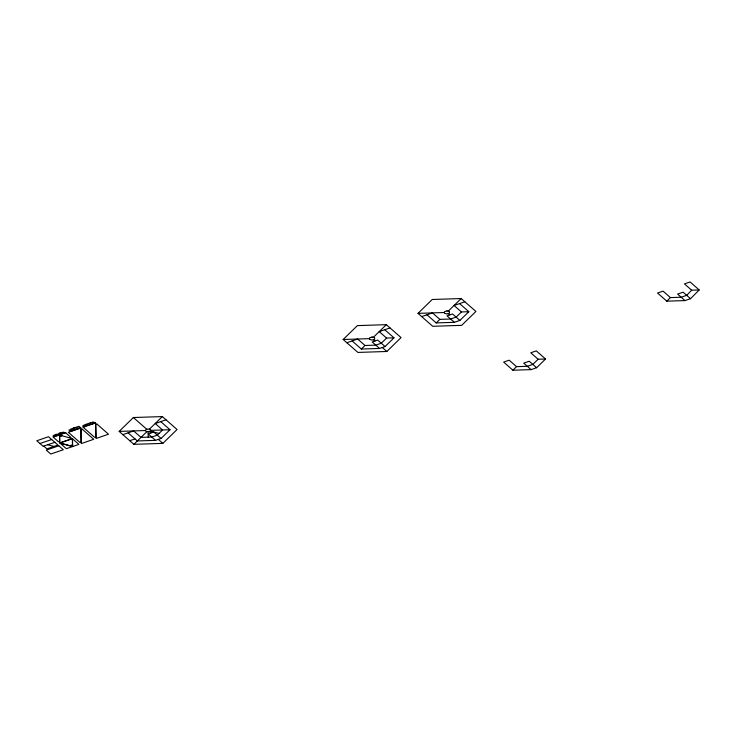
<?xml version="1.0" encoding="UTF-8"?>
<svg xmlns="http://www.w3.org/2000/svg" width="736" height="736" viewBox="0 0 736 736"><rect width="100%" height="100%" fill="white"/><g stroke="black" fill="none" stroke-linecap="round" stroke-linejoin="round"><path stroke-width="1.1" d="M666.788 301.153L685.023 300.592L690.534 298.696L699.2 289.947L691.638 290.196L686.706 295.338L681.196 297.234L670.432 297.592L666.788 301.153L657.533 293.029L663.072 291.134L670.432 297.592M69.994 437.902L70.914 437.386L65.808 432.906L63.195 432.142L60.702 432.998L60.729 434.387M119.158 431.406L133.382 417.524L162.334 416.576L177.063 429.502L162.84 443.385L133.888 444.332L119.158 431.406L145.599 430.532A1.987 1.058 -2.2 0 1 146.832 429.327A1.987 1.058 -2.2 0 1 149.344 429.244L162.334 416.576M133.888 444.332L146.878 431.655L149.942 431.388L150.622 430.367A1.987 1.058 -2.2 0 0 149.344 429.244M128.11 432.832L137.356 440.947L155.554 440.349L161.064 438.463L170.007 429.732L160.752 421.618M343.16 339.498L357.383 325.625L386.336 324.668L401.065 337.603L386.842 351.477L357.889 352.424L343.16 339.498L369.601 338.634M352.112 340.924L361.358 349.048L365.001 345.488L375.783 345.138L381.285 343.243L386.584 338.072L394.008 337.833L384.753 329.71M373.345 337.346L386.336 324.668M418.002 313.37L432.225 299.488L461.178 298.54L475.907 311.466L461.684 325.349L432.731 326.296L418.002 313.37L444.443 312.506M361.358 349.048L379.555 348.45L385.066 346.555L394.008 337.833M426.944 314.796L436.2 322.92L439.843 319.36L450.616 319.01L456.127 317.115L461.426 311.944L468.841 311.705L459.595 303.582M448.187 311.218L461.178 298.54M436.2 322.92L454.397 322.322L459.899 320.427L468.841 311.705M516.543 366.657L509.183 360.189L503.654 362.094L512.9 370.217L516.543 366.657L527.326 366.298L532.827 364.412L538.126 359.242L545.551 359.002L536.296 350.879L530.766 352.783L538.126 359.242M512.9 370.217L531.098 369.619L536.608 367.724L545.551 359.002M73.646 428.104L78.927 426.282L80.73 427.864L73.37 428.196L75.173 429.778L80.454 427.966M55.54 434.406L59.165 434.019L59.147 433.164M59.156 433.329L60.536 432.694M65.716 432.667L53.24 437.12L53.213 435.565L55.706 434.553M54.62 436.485L54.611 435.951L56.847 435.721M62.109 433.909L62.1 433.384L64.336 433.145M60.536 432.851L60.573 434.406L58.07 435.096M39.91 443.486L51.695 439.539M54.887 442.336L43.102 446.283L36.8 440.754L48.502 436.733L57.997 445.068L54.041 446.421L47.757 444.783M421.691 316.6L432.483 312.901L439.843 319.36M464.858 301.778L454.057 305.486L461.426 311.944M346.849 342.737L357.641 339.029L365.001 345.488M390.016 327.906L379.224 331.614L386.584 338.072M53.903 446.467L46.92 448.868L43.81 446.136M122.848 434.636L133.639 430.928L140.999 437.386L151.782 437.037L157.283 435.142L162.582 429.98L155.222 423.513L166.014 419.805M129.766 440.708L135.019 438.904M150.622 430.367L170.007 429.732M150.282 431.048L159.031 433.449M59.579 435.04L72.266 438.619L59.809 442.897L59.69 436.503A1.987 1.058 -2.2 0 0 61.852 435.767M55.55 434.571L58.227 435.243M72.588 446.55L59.984 443.09L66.36 448.693L78.89 444.388L72.514 438.785L72.652 446.522M699.2 289.947L690.101 281.962L684.471 283.894L691.638 290.196M690.534 298.696L683.109 292.183L677.608 294.078L685.023 300.592M536.608 367.724L529.23 361.247L523.719 363.142L531.098 369.619M459.899 320.427L452.52 313.95L447.019 315.845L454.397 322.322M448.233 313.545L449.77 314.898M385.066 346.555L377.688 340.078L372.177 341.973L379.555 348.45M373.391 339.673L374.928 341.026M382.306 347.502L386.842 351.477M161.064 438.463L153.686 431.977L148.175 433.872L155.554 440.349M133.382 417.524L146.832 429.327M149.39 431.572L150.926 432.924M158.304 439.401L162.84 443.385M53.277 437.202L58.383 441.692L59.625 441.462L59.506 435.068M148.138 431.784L148.24 437.156M146.878 431.655A1.987 1.058 -2.2 0 1 145.599 430.532M73.232 428.242L70.619 429.134L70.95 429.796L74.86 429.668L73.232 428.242M90.335 422.823L85.348 424.534L87.869 425.233L90.362 424.378L90.335 422.823M85.505 424.681L83.012 425.537L83.039 427.092L84.419 426.613L84.41 425.923L88.035 425.371L85.505 424.681M92.994 422.105L90.5 422.97L90.528 424.516L95.524 422.804L92.994 422.105M73.14 430.486L70.536 431.379L68.908 429.953L72.809 429.824L73.14 430.486M80.822 428.03L68.356 432.317L79.838 442.391L81.08 442.17L80.822 428.03M95.597 422.952L83.14 427.239L94.622 437.322L95.864 437.092L95.597 422.952M82.248 429.208L81.006 429.428L81.273 443.569L93.73 439.291L82.248 429.208M97.032 424.129L95.79 424.359L96.057 438.49L108.514 434.212L97.032 424.129M72.349 438.693L59.892 442.971L70.306 445.832A1.987 1.058 -2.2 0 1 72.468 445.087L72.349 438.693M446.927 310.868L444.434 311.724L444.461 313.278L446.982 313.968L449.475 313.113L449.448 311.558L446.927 310.868M372.085 336.996L369.592 337.861L369.619 339.406L372.14 340.096L374.642 339.241L374.606 337.695L372.085 336.996M58.834 445.804L46.304 450.11L50.784 454.038L63.314 449.733L58.834 445.804"/></g></svg>
